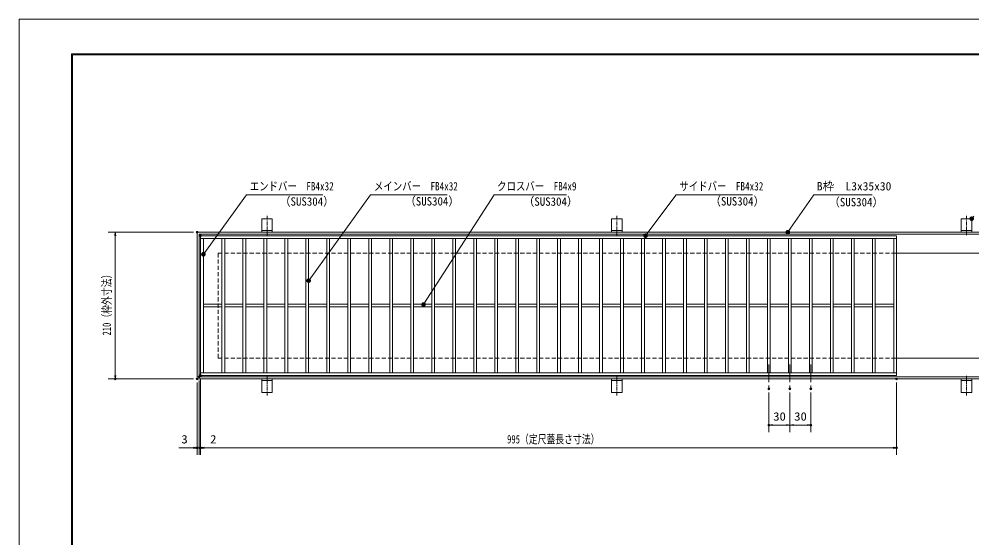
# Model space of a CAD drawing. Units: millimetres, scale not verified. Extents: x -1050 to 1050, y -742 to 742.
# Drawn here: x -1050 to 312, y 0 to 742 of the extents above; entities that cross this region are included whole.
import ezdxf
from ezdxf.enums import TextEntityAlignment as Align

# ---------------------------------------------------------------- set-up
doc = ezdxf.new("R2010")
doc.units = ezdxf.units.MM
doc.header["$LTSCALE"] = 5
doc.header["$PDMODE"] = 32
doc.header["$PDSIZE"] = 2.5
doc.linetypes.add('CHAIN1', pattern=[8, 5, -1, 1, -1])
doc.linetypes.add('DASHED1', pattern=[1.8, 1.2, -0.6])
for name, color, linetype, lineweight in [('0-0_7-図\u3000枠', 4, 'Continuous', 9), ('0-1_寸法注釈', 2, 'Continuous', 9), ('0-4_0', 2, 'Continuous', 9), ('0-5_DEFPOINTS', 134, 'Continuous', 9), ('0-6_枠', 7, 'Continuous', 9), ('0-7_蓋', 5, 'Continuous', 9), ('0-8_アンカー', 7, 'Continuous', 9), ('0-9_溝開口', 4, 'DASHED1', 9), ('0-A_中心線', 6, 'CHAIN1', 9)]:
    doc.layers.add(name, color=color, linetype=linetype, lineweight=lineweight)
doc.styles.add('ＭＳ ゴシック', font='')
doc.styles.get('ＭＳ ゴシック').set_extended_font_data('MS Gothic')

# ---------------------------------------------------------------- blocks, each defined once
blk = doc.blocks.new('_OPEN')
at = {"layer": '0-4_0'}
blk.add_line((0, 0), (-5, 0), dxfattribs=at)
blk.add_lwpolyline([(-5, 0.833), (0, 0), (-5, -0.833)], dxfattribs=at)
blk = doc.blocks.new('A$C5D7C781A')
at = {"layer": '0-8_アンカー', "color": 6, "linetype": 'CHAIN1'}
blk.add_line((37.5, 140.11), (37.5, 0), dxfattribs=at)
at = {"layer": '0-8_アンカー'}
for p, q in [((0, 118.78), (0, 22.26)), ((0, 118.78), (75, 118.78)), ((75, 118.78), (75, 22.26)), ((75, 33.76), (0, 33.76)), ((0, 22.26), (75, 22.26))]:
    blk.add_line(p, q, dxfattribs=at)
blk = doc.blocks.new('_Dot')
at = {"layer": '0-4_0'}
for p, q in [((-2.5, 0), (-5, 0)), ((2.445, 0.5), (-2.445, 0.5)), ((1.997, 1.5), (-1.997, 1.5)), ((2.289, -0.995), (-2.289, -0.995)), ((1.499, -1.995), (-1.499, -1.995))]:
    blk.add_line(p, q, dxfattribs=at)
for points in [[(2.5, 0), (2.48, 0.313), (2.421, 0.622), (2.324, 0.92), (2.191, 1.204), (2.023, 1.469), (1.822, 1.711), (1.594, 1.926), (1.34, 2.111), (1.064, 2.262), (0.773, 2.378), (0.468, 2.456), (0.157, 2.495), (-0.157, 2.495), (-0.468, 2.456), (-0.773, 2.378), (-1.064, 2.262), (-1.34, 2.111), (-1.594, 1.926), (-1.822, 1.711), (-2.023, 1.469), (-2.191, 1.204), (-2.324, 0.92), (-2.421, 0.622), (-2.48, 0.313), (-2.5, 0), (0, 0)], [(-2.5, 0), (-2.48, -0.313), (-2.421, -0.622), (-2.324, -0.92), (-2.191, -1.204), (-2.023, -1.469), (-1.822, -1.711), (-1.594, -1.926), (-1.34, -2.111), (-1.064, -2.262), (-0.773, -2.378), (-0.468, -2.456), (-0.157, -2.495), (0.157, -2.495), (0.468, -2.456), (0.773, -2.378), (1.064, -2.262), (1.34, -2.111), (1.594, -1.926), (1.822, -1.711), (2.023, -1.469), (2.191, -1.204), (2.324, -0.92), (2.421, -0.622), (2.48, -0.313), (2.5, 0), (0, 0)]]:
    blk.add_lwpolyline(points, close=True, dxfattribs=at)

msp = doc.modelspace()

# ---------------------------------------------------------------- linework, layer by layer
at = {"layer": '0-0_7-図\u3000枠'}
for p, q in [((-975, -692.5), (-975, 692.5)), ((-973.75, -691.25), (-973.75, 691.25)), ((-973.75, 691.25), (998.75, 691.25))]:
    msp.add_line(p, q, dxfattribs=at)
msp.add_lwpolyline([(-975, 692.5), (1000, 692.5), (1000, -692.5)], dxfattribs=at)
at = {"layer": '0-1_寸法注釈'}
for p, q in [((-800.45, 437.475), (-922.363, 437.475)), ((-912.363, 432.475), (-912.363, 232.475)), ((-800.45, 227.475), (-922.363, 227.475)), ((-795.45, 222.475), (-795.45, 118.953)), ((-792.45, 225.475), (-792.45, 118.953)), ((-792.45, 225.475), (-792.45, 118.953)), ((-790.45, 227.475), (-790.45, 118.953)), ((-790.45, 227.475), (-790.45, 118.953)), ((204.55, 222.475), (204.55, 118.953)), ((22.05, 208.328), (22.05, 151.522)), ((52.05, 208.328), (52.05, 151.522)), ((52.05, 208.328), (52.05, 151.522)), ((82.05, 208.328), (82.05, 151.522)), ((47.05, 161.522), (27.05, 161.522)), ((57.05, 161.522), (77.05, 161.522)), ((-800.45, 128.953), (-821.563, 128.953)), ((-797.45, 128.953), (-802.45, 128.953)), ((-792.45, 128.953), (-795.45, 128.953)), ((-792.45, 128.953), (-790.45, 128.953)), ((-787.45, 128.953), (-782.45, 128.953)), ((-785.45, 128.953), (199.55, 128.953)), ((-785.45, 128.953), (-764.337, 128.953))]:
    msp.add_line(p, q, dxfattribs=at)
for points in [[(-615.707, 490.949), (-724.931, 490.949), (-785.858, 406.668)], [(-438.147, 490.949), (-547.371, 490.949), (-635.361, 369.006)], [(-267.513, 490.949), (-370.72, 490.949), (-471.135, 334.814)], [(-1.475, 490.949), (-110.699, 490.949), (-153.712, 433.27)], [(169.797, 490.968), (86.447, 490.968), (49.664, 438.288)]]:
    msp.add_lwpolyline(points, dxfattribs=at)
at = {"layer": '0-5_DEFPOINTS'}
msp.add_lwpolyline([(-1050, -742.5), (-1050, 742.5), (1050, 742.5), (1050, -742.5)], close=True, dxfattribs=at)
for p in [(-795.45, 437.475), (-792.45, 230.475), (-790.45, 232.475), (-912.363, 227.475), (-795.45, 227.475), (-795.45, 227.475), (204.55, 227.475), (22.05, 213.328), (52.05, 213.328), (82.05, 213.328), (22.05, 161.522), (82.05, 161.522), (-795.45, 128.953), (-790.45, 128.953), (204.55, 128.953)]:
    msp.add_point(p, dxfattribs=at)
at = {"layer": '0-6_枠'}
for p, q in [((-795.45, 437.475), (409.55, 437.475)), ((-795.45, 437.475), (-795.45, 227.475)), ((-792.45, 434.475), (407.714, 434.475)), ((-792.45, 434.475), (-792.45, 230.475)), ((204.55, 407.475), (409.55, 407.475)), ((204.55, 257.475), (409.55, 257.475)), ((-795.45, 227.475), (409.55, 227.475)), ((-792.45, 230.475), (411.386, 230.475))]:
    msp.add_line(p, q, dxfattribs=at)
at = {"layer": '0-7_蓋'}
for p, q in [((204.55, 432.475), (-790.45, 432.475)), ((-790.45, 232.475), (-790.45, 432.475)), ((204.55, 428.475), (-790.45, 428.475)), ((-786.45, 236.475), (-786.45, 428.475)), ((-759.95, 428.475), (-759.95, 236.475)), ((-755.95, 428.475), (-755.95, 236.475)), ((-729.95, 428.475), (-729.95, 236.475)), ((-725.95, 428.475), (-725.95, 236.475)), ((-699.95, 428.475), (-699.95, 236.475)), ((-695.95, 428.475), (-695.95, 236.475)), ((-669.95, 428.475), (-669.95, 236.475)), ((-665.95, 428.475), (-665.95, 236.475)), ((-639.95, 428.475), (-639.95, 236.475)), ((-635.95, 428.475), (-635.95, 236.475)), ((-609.95, 428.475), (-609.95, 236.475)), ((-605.95, 428.475), (-605.95, 236.475)), ((-579.95, 428.475), (-579.95, 236.475)), ((-575.95, 428.475), (-575.95, 236.475)), ((-549.95, 428.475), (-549.95, 236.475)), ((-545.95, 428.475), (-545.95, 236.475)), ((-519.95, 428.475), (-519.95, 236.475)), ((-515.95, 428.475), (-515.95, 236.475)), ((-489.95, 428.475), (-489.95, 236.475)), ((-485.95, 428.475), (-485.95, 236.475)), ((-459.95, 428.475), (-459.95, 236.475)), ((-455.95, 428.475), (-455.95, 236.475)), ((-429.95, 428.475), (-429.95, 236.475)), ((-425.95, 428.475), (-425.95, 236.475)), ((-399.95, 428.475), (-399.95, 236.475)), ((-395.95, 428.475), (-395.95, 236.475)), ((-369.95, 428.475), (-369.95, 236.475)), ((-365.95, 428.475), (-365.95, 236.475)), ((-339.95, 428.475), (-339.95, 236.475)), ((-335.95, 428.475), (-335.95, 236.475)), ((-309.95, 428.475), (-309.95, 236.475)), ((-305.95, 428.475), (-305.95, 236.475)), ((-279.95, 428.475), (-279.95, 236.475)), ((-275.95, 428.475), (-275.95, 236.475)), ((-249.95, 428.475), (-249.95, 236.475)), ((-245.95, 428.475), (-245.95, 236.475)), ((-219.95, 428.475), (-219.95, 236.475)), ((-215.95, 428.475), (-215.95, 236.475)), ((-189.95, 428.475), (-189.95, 236.475)), ((-185.95, 428.475), (-185.95, 236.475)), ((-159.95, 428.475), (-159.95, 236.475)), ((-155.95, 428.475), (-155.95, 236.475)), ((-129.95, 428.475), (-129.95, 236.475)), ((-125.95, 428.475), (-125.95, 236.475)), ((-99.95, 428.475), (-99.95, 236.475)), ((-95.95, 428.475), (-95.95, 236.475)), ((-69.95, 428.475), (-69.95, 236.475)), ((-65.95, 428.475), (-65.95, 236.475)), ((-39.95, 428.475), (-39.95, 236.475)), ((-35.95, 428.475), (-35.95, 236.475)), ((-9.95, 428.475), (-9.95, 236.475)), ((-5.95, 428.475), (-5.95, 236.475)), ((20.05, 428.475), (20.05, 236.475)), ((24.05, 428.475), (24.05, 236.475)), ((50.05, 428.475), (50.05, 236.475)), ((54.05, 428.475), (54.05, 236.475)), ((80.05, 428.475), (80.05, 236.475)), ((84.05, 428.475), (84.05, 236.475)), ((110.05, 428.475), (110.05, 236.475)), ((114.05, 428.475), (114.05, 236.475)), ((140.05, 428.475), (140.05, 236.475)), ((144.05, 428.475), (144.05, 236.475)), ((170.05, 428.475), (170.05, 236.475)), ((174.05, 428.475), (174.05, 236.475)), ((200.55, 236.475), (200.55, 428.475)), ((204.55, 232.475), (204.55, 432.475)), ((-759.95, 334.475), (-786.45, 334.475)), ((-759.95, 330.475), (-786.45, 330.475)), ((-729.95, 334.475), (-755.95, 334.475)), ((-729.95, 330.475), (-755.95, 330.475)), ((-699.95, 334.475), (-725.95, 334.475)), ((-699.95, 330.475), (-725.95, 330.475)), ((-669.95, 334.475), (-695.95, 334.475)), ((-669.95, 330.475), (-695.95, 330.475)), ((-639.95, 334.475), (-665.95, 334.475)), ((-639.95, 330.475), (-665.95, 330.475)), ((-609.95, 334.475), (-635.95, 334.475)), ((-609.95, 330.475), (-635.95, 330.475)), ((-579.95, 334.475), (-605.95, 334.475)), ((-579.95, 330.475), (-605.95, 330.475)), ((-549.95, 334.475), (-575.95, 334.475)), ((-549.95, 330.475), (-575.95, 330.475)), ((-519.95, 334.475), (-545.95, 334.475)), ((-519.95, 330.475), (-545.95, 330.475)), ((-489.95, 334.475), (-515.95, 334.475)), ((-489.95, 330.475), (-515.95, 330.475)), ((-459.95, 334.475), (-485.95, 334.475)), ((-459.95, 330.475), (-485.95, 330.475)), ((-429.95, 334.475), (-455.95, 334.475)), ((-429.95, 330.475), (-455.95, 330.475)), ((-399.95, 334.475), (-425.95, 334.475)), ((-399.95, 330.475), (-425.95, 330.475)), ((-369.95, 334.475), (-395.95, 334.475)), ((-369.95, 330.475), (-395.95, 330.475)), ((-339.95, 334.475), (-365.95, 334.475)), ((-339.95, 330.475), (-365.95, 330.475)), ((-309.95, 334.475), (-335.95, 334.475)), ((-309.95, 330.475), (-335.95, 330.475)), ((-279.95, 334.475), (-305.95, 334.475)), ((-279.95, 330.475), (-305.95, 330.475)), ((-249.95, 334.475), (-275.95, 334.475)), ((-249.95, 330.475), (-275.95, 330.475)), ((-219.95, 334.475), (-245.95, 334.475)), ((-219.95, 330.475), (-245.95, 330.475)), ((-189.95, 334.475), (-215.95, 334.475)), ((-189.95, 330.475), (-215.95, 330.475)), ((-159.95, 334.475), (-185.95, 334.475)), ((-159.95, 330.475), (-185.95, 330.475)), ((-129.95, 334.475), (-155.95, 334.475)), ((-129.95, 330.475), (-155.95, 330.475)), ((-99.95, 334.475), (-125.95, 334.475)), ((-99.95, 330.475), (-125.95, 330.475)), ((-69.95, 334.475), (-95.95, 334.475)), ((-69.95, 330.475), (-95.95, 330.475)), ((-39.95, 334.475), (-65.95, 334.475)), ((-39.95, 330.475), (-65.95, 330.475)), ((-9.95, 334.475), (-35.95, 334.475)), ((-9.95, 330.475), (-35.95, 330.475)), ((20.05, 334.475), (-5.95, 334.475)), ((20.05, 330.475), (-5.95, 330.475)), ((50.05, 334.475), (24.05, 334.475)), ((50.05, 330.475), (24.05, 330.475)), ((80.05, 334.475), (54.05, 334.475)), ((80.05, 330.475), (54.05, 330.475)), ((110.05, 334.475), (84.05, 334.475)), ((110.05, 330.475), (84.05, 330.475)), ((140.05, 334.475), (114.05, 334.475)), ((140.05, 330.475), (114.05, 330.475)), ((170.05, 334.475), (144.05, 334.475)), ((170.05, 330.475), (144.05, 330.475)), ((200.55, 334.475), (174.05, 334.475)), ((200.55, 330.475), (174.05, 330.475)), ((-790.45, 236.475), (204.55, 236.475)), ((-790.45, 232.475), (204.55, 232.475))]:
    msp.add_line(p, q, dxfattribs=at)
at = {"layer": '0-7_蓋', "color": 7}
for p in [(-790.45, 432.475), (-790.45, 232.475)]:
    msp.add_point(p, dxfattribs=at)
at = {"layer": '0-9_溝開口'}
for p, q in [((-765.45, 407.475), (204.55, 407.475)), ((-765.45, 407.475), (-765.45, 257.475)), ((-765.45, 257.475), (204.55, 257.475))]:
    msp.add_line(p, q, dxfattribs=at)
at = {"layer": '0-A_中心線'}
for p, q in [((22.05, 247.969), (22.05, 213.328)), ((52.05, 247.969), (52.05, 213.328)), ((82.05, 247.969), (82.05, 213.328))]:
    msp.add_line(p, q, dxfattribs=at)

# ---------------------------------------------------------------- block references
at = {"layer": '0-1_寸法注釈'}
for name, p, rotation in [('_Dot', (312.05, 456.779), 229.33113), ('_OPEN', (-912.363, 437.475), 90), ('_Dot', (-154.319, 432.475), 232.65375), ('_Dot', (49.081, 437.475), 234.35189), ('_Dot', (-786.45, 405.862), 233.693), ('_Dot', (-635.95, 368.198), 233.87942), ('_Dot', (-471.679, 333.975), 236.9952), ('_OPEN', (-912.363, 227.475), 270), ('_OPEN', (22.05, 161.522), 180), ('_OPEN', (52.05, 161.522), 180), ('_OPEN', (-792.45, 128.953), 180), ('_OPEN', (-790.45, 128.953), 180), ('_OPEN', (-790.45, 128.953), 180)]:
    msp.add_blockref(name, p, dxfattribs=dict(at, rotation=rotation))
for p in [(52.05, 161.522), (82.05, 161.522), (-795.45, 128.953), (-792.45, 128.953), (204.55, 128.953)]:
    msp.add_blockref('_OPEN', p, dxfattribs=at)
at = {"layer": '0-8_アンカー', "xscale": 0.2, "yscale": 0.2}
for p in [(-702.95, 433.023), (-202.95, 433.023), (297.05, 433.023)]:
    msp.add_blockref('A$C5D7C781A', p, dxfattribs=at)
at = {"layer": '0-8_アンカー', "xscale": -0.2, "yscale": 0.2, "rotation": 180}
for p in [(-702.95, 231.927), (-202.95, 231.927), (297.05, 231.927)]:
    msp.add_blockref('A$C5D7C781A', p, dxfattribs=at)

# ---------------------------------------------------------------- texts
at = {"layer": '0-1_寸法注釈', "color": 7, "style": 'ＭＳ ゴシック'}
for s, height, width, p in [('エンドバー\u3000FB4x32', 12.02, 0.8, (-720.154, 493.636)), ('メインバー\u3000FB4x32', 12.02, 0.8, (-542.594, 493.636)), ('クロスバー\u3000FB4x9', 12.03, 0.8, (-366.554, 493.636)), ('サイドバー\u3000FB4x32', 12.02, 0.8, (-105.921, 493.636)), ('（SUS304）', 12.02, 0.95, (-677.407, 471.844)), ('（SUS304）', 12.02, 0.95, (-498.366, 472.081)), ('（SUS304）', 12.02, 0.95, (-328.85, 471.713)), ('（SUS304）', 12.02, 0.95, (-62.079, 472.081)), ('（SUS304）', 12.02, 0.95, (107.958, 470.919)), ('30', 12.02, 1.1, (28.317, 164.209)), ('30', 12.02, 1.1, (58.317, 164.209)), ('3', 12.02, 1.1, (-817.873, 131.64)), ('2', 12.02, 1.1, (-776.76, 131.64)), ('995（定尺蓋長さ寸法）', 12.03, 0.75, (-352.249, 131.64))]:
    msp.add_text(s, height=height, dxfattribs=dict(at, width=width)).set_placement(p, align=Align.BOTTOM_LEFT)
msp.add_text('B枠\u3000L3x35x30', height=12.02, dxfattribs=at).set_placement((90.7, 493.655), align=Align.BOTTOM_LEFT)
at = {"layer": '0-1_寸法注釈', "color": 7, "style": 'ＭＳ ゴシック', "width": 0.75}
msp.add_text('210（枠外寸法）', height=12.03, rotation=90, dxfattribs=at).set_placement((-915.05, 289.682), align=Align.BOTTOM_LEFT)

doc.saveas('drawing.dxf')
